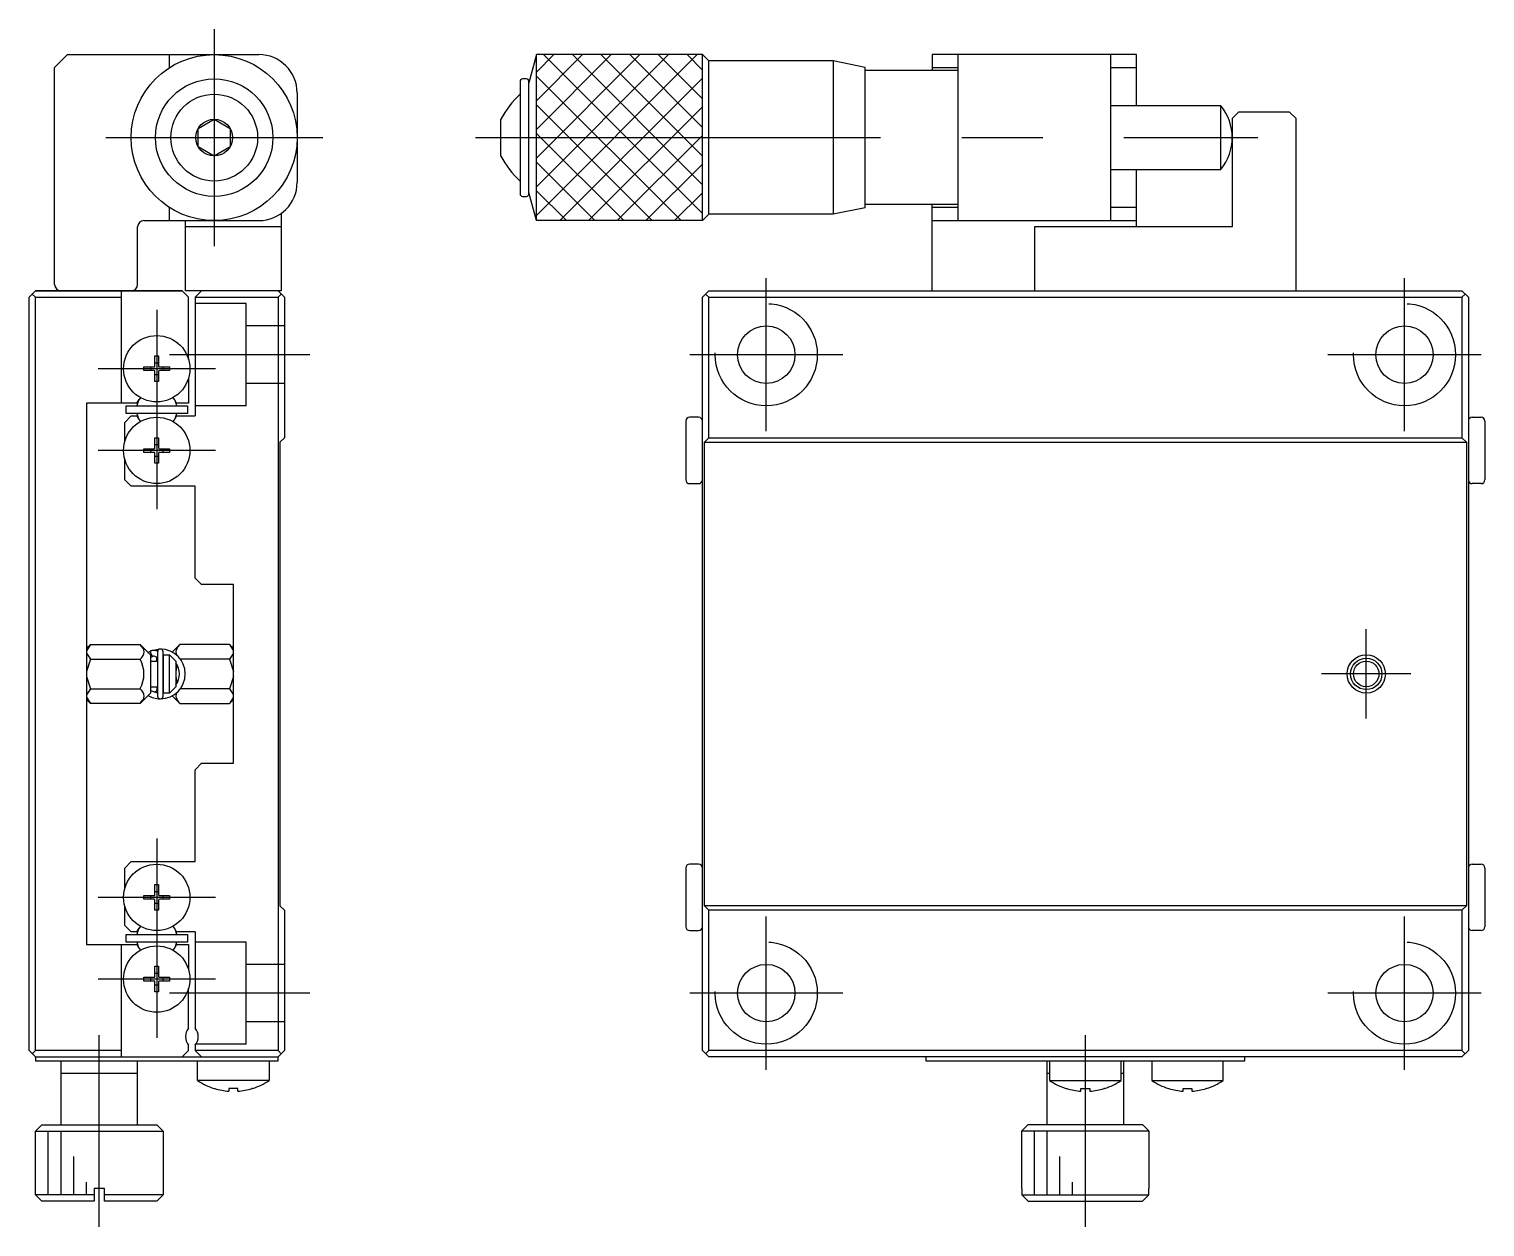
# Model space of a CAD drawing. Extents: x 1 to 267, y 0 to 186.
# Drawn here: x 152.8 to 266.8, y 57.8 to 151.6 of the extents above; entities that cross this region are included whole.
import ezdxf

# ---------------------------------------------------------------- set-up
doc = ezdxf.new("R2010")
doc.units = 0
doc.linetypes.add('CENTER', pattern=[50.8, 31.75, -6.35, 6.35, -6.35])
doc.linetypes.add('DASHED', pattern=[19.05, 12.7, -6.35])
doc.layers.get('0').update_dxf_attribs({"linetype": 'CONTINUOUS'})
doc.layers.add('CENTER', color=1, linetype='CENTER')

msp = doc.modelspace()

# ---------------------------------------------------------------- linework, layer by layer
at = {"color": 7, "linetype": 'CONTINUOUS'}
for p, q in [((154.79, 148.61), (155.79, 149.61)), ((155.79, 149.61), (170.79, 149.61)), ((163.79, 148.58), (163.79, 149.61)), ((192.54, 149.61), (191.95, 147.41)), ((205.54, 149.61), (192.54, 149.61)), ((192.54, 136.61), (192.54, 149.61)), ((206.04, 149.11), (205.54, 149.61)), ((205.54, 136.61), (205.54, 149.61)), ((239.54, 149.61), (223.54, 149.61)), ((223.54, 149.61), (223.54, 148.36)), ((225.54, 149.61), (225.54, 136.61)), ((237.54, 136.61), (237.54, 149.61)), ((239.54, 145.61), (239.54, 149.61)), ((154.79, 131.61), (154.79, 148.61)), ((215.79, 149.11), (206.04, 149.11)), ((206.04, 137.11), (206.04, 149.11)), ((218.29, 148.61), (215.79, 149.11)), ((215.79, 149.11), (215.79, 137.11)), ((218.29, 137.61), (218.29, 148.61)), ((225.54, 148.36), (218.29, 148.36)), ((225.54, 148.58), (223.54, 148.58)), ((239.54, 148.58), (237.54, 148.58)), ((191.25, 147.51), (191.25, 138.71)), ((191.75, 147.71), (191.45, 147.71)), ((191.95, 138.71), (191.95, 147.51)), ((173.79, 146.61), (173.79, 139.61)), ((246.16, 145.61), (237.54, 145.61)), ((246.16, 140.61), (246.16, 145.61)), ((247.54, 145.11), (247.04, 144.61)), ((251.54, 145.11), (247.54, 145.11)), ((252.04, 144.61), (251.54, 145.11)), ((166.04, 143.83), (167.29, 144.55)), ((166.04, 142.38), (166.04, 143.83)), ((167.29, 144.55), (168.54, 143.83)), ((168.54, 143.83), (168.54, 142.38)), ((189.74, 141.66), (189.74, 144.55)), ((247.04, 144.61), (247.04, 136.11)), ((252.04, 131.11), (252.04, 144.61)), ((167.29, 141.66), (166.04, 142.38)), ((168.54, 142.38), (167.29, 141.66)), ((237.54, 140.61), (246.16, 140.61)), ((239.54, 136.11), (239.54, 140.61)), ((191.45, 138.51), (191.75, 138.51)), ((192.54, 136.61), (191.95, 138.81)), ((163.79, 136.61), (163.79, 137.63)), ((172.54, 137.17), (172.54, 131.11)), ((206.04, 137.11), (205.54, 136.61)), ((215.79, 137.11), (206.04, 137.11)), ((218.29, 137.61), (215.79, 137.11)), ((225.54, 137.86), (218.29, 137.86)), ((223.54, 131.11), (223.54, 137.86)), ((225.54, 137.63), (223.54, 137.63)), ((239.54, 137.63), (237.54, 137.63)), ((161.29, 131.61), (161.29, 136.11)), ((161.79, 136.61), (170.79, 136.61)), ((165.04, 131.11), (165.04, 136.61)), ((172.54, 136.11), (165.04, 136.11)), ((205.54, 136.61), (192.54, 136.61)), ((223.54, 136.61), (239.54, 136.61)), ((247.04, 136.11), (231.54, 136.11)), ((231.54, 136.11), (231.54, 131.11)), ((152.79, 130.61), (153.29, 131.11)), ((152.79, 71.61), (152.79, 130.61)), ((153.29, 130.61), (153.04, 130.86)), ((153.29, 131.11), (164.79, 131.11)), ((164.79, 131.11), (153.29, 131.11)), ((153.29, 71.61), (153.29, 130.61)), ((153.29, 130.61), (159.99, 130.61)), ((159.99, 131.11), (159.99, 122.31)), ((164.79, 131.11), (165.29, 130.61)), ((172.54, 131.11), (165.04, 131.11)), ((165.29, 125.72), (165.29, 130.61)), ((165.79, 130.61), (166.29, 131.11)), ((165.79, 130.61), (165.79, 121.31)), ((165.79, 130.61), (172.29, 130.61)), ((172.29, 131.11), (172.79, 130.61)), ((172.29, 130.61), (172.54, 130.86)), ((172.29, 130.61), (172.29, 71.61)), ((172.79, 130.61), (172.79, 119.61)), ((205.54, 130.61), (206.04, 131.11)), ((205.54, 71.61), (205.54, 130.61)), ((206.04, 130.61), (205.79, 130.86)), ((206.04, 131.11), (265.04, 131.11)), ((206.04, 119.61), (206.04, 130.61)), ((206.04, 130.61), (265.04, 130.61)), ((265.04, 131.11), (265.54, 130.61)), ((265.04, 130.61), (265.29, 130.86)), ((265.04, 130.61), (265.04, 119.61)), ((265.54, 130.61), (265.54, 71.61)), ((162.65, 126.01), (162.94, 126.01)), ((162.65, 125.21), (162.65, 126.01)), ((162.65, 125.48), (162.94, 125.48)), ((162.94, 126.01), (162.94, 125.21)), ((161.79, 124.86), (161.79, 125.15)), ((161.79, 125.15), (162.59, 125.15)), ((162.59, 124.86), (161.79, 124.86)), ((162.32, 124.86), (162.32, 125.15)), ((162.65, 124.01), (162.65, 124.8)), ((162.94, 124.54), (162.65, 124.54)), ((162.94, 124.8), (162.94, 124.01)), ((163, 125.15), (163.79, 125.15)), ((163.79, 124.86), (163, 124.86)), ((163.26, 125.15), (163.26, 124.86)), ((163.79, 125.15), (163.79, 124.86)), ((162.94, 124.01), (162.65, 124.01)), ((165.29, 124.29), (165.29, 122.31)), ((161.24, 122.31), (157.29, 122.31)), ((157.29, 122.31), (157.29, 79.91)), ((160.39, 122.11), (165.19, 122.11)), ((160.39, 121.51), (160.39, 122.11)), ((161.24, 122.31), (161.41, 122.6)), ((164.34, 122.31), (164.17, 122.6)), ((165.29, 122.31), (164.34, 122.31)), ((165.19, 122.11), (165.19, 121.51)), ((160.29, 120.81), (160.79, 121.31)), ((165.19, 121.51), (160.39, 121.51)), ((160.79, 121.31), (161.24, 121.31)), ((161.24, 121.31), (161.37, 121.08)), ((164.34, 121.31), (164.21, 121.08)), ((164.34, 121.31), (165.79, 121.31)), ((204.24, 120.91), (204.24, 116.31)), ((205.24, 121.21), (204.54, 121.21)), ((265.84, 121.21), (266.54, 121.21)), ((266.84, 120.91), (266.84, 116.31)), ((160.29, 119.32), (160.29, 120.81)), ((161.79, 118.46), (161.79, 118.75)), ((161.79, 118.75), (162.59, 118.75)), ((162.32, 118.46), (162.32, 118.75)), ((162.65, 119.61), (162.94, 119.61)), ((162.65, 118.81), (162.65, 119.61)), ((162.65, 119.08), (162.94, 119.08)), ((162.94, 119.61), (162.94, 118.81)), ((163, 118.75), (163.79, 118.75)), ((163.26, 118.75), (163.26, 118.46)), ((163.79, 118.75), (163.79, 118.46)), ((172.79, 119.61), (172.44, 119.26)), ((172.44, 119.26), (172.44, 82.96)), ((205.69, 119.26), (206.04, 119.61)), ((205.69, 119.26), (265.39, 119.26)), ((205.69, 82.96), (205.69, 119.26)), ((206.04, 119.61), (265.04, 119.61)), ((265.04, 119.61), (265.39, 119.26)), ((265.39, 119.26), (265.39, 82.96)), ((160.29, 116.31), (160.29, 117.89)), ((162.59, 118.46), (161.79, 118.46)), ((162.65, 117.61), (162.65, 118.4)), ((162.94, 118.14), (162.65, 118.14)), ((162.94, 117.61), (162.65, 117.61)), ((162.94, 118.4), (162.94, 117.61)), ((163.79, 118.46), (163, 118.46)), ((160.79, 115.81), (160.29, 116.31)), ((165.79, 115.81), (160.79, 115.81)), ((165.79, 108.61), (165.79, 115.81)), ((204.54, 116.01), (205.24, 116.01)), ((266.54, 116.01), (265.84, 116.01)), ((166.29, 108.11), (165.79, 108.61)), ((168.79, 108.11), (166.29, 108.11)), ((168.79, 94.11), (168.79, 108.11)), ((157.29, 103.12), (157.59, 103.42)), ((157.59, 103.42), (157.29, 102.93)), ((157.29, 102.74), (157.59, 102.26)), ((157.59, 103.42), (161.48, 103.42)), ((161.48, 103.42), (162.29, 102.61)), ((162.1, 102.8), (162.29, 102.89)), ((162.29, 102.89), (162.28, 102.89)), ((162.28, 102.89), (162.28, 102.89)), ((162.28, 102.89), (162.28, 102.89)), ((162.28, 102.89), (162.28, 102.88)), ((162.28, 102.88), (162.28, 102.87)), ((162.28, 102.87), (162.28, 102.87)), ((162.28, 102.87), (162.28, 102.86)), ((162.28, 102.86), (162.29, 102.85)), ((162.32, 102.91), (162.29, 102.89)), ((162.29, 102.85), (162.29, 102.83)), ((162.29, 102.83), (162.29, 102.82)), ((162.29, 102.82), (162.3, 102.81)), ((162.3, 102.81), (162.3, 102.79)), ((162.3, 102.79), (162.31, 102.76)), ((162.31, 102.76), (162.33, 102.73)), ((162.38, 102.93), (162.32, 102.91)), ((162.33, 102.73), (162.34, 102.69)), ((162.34, 102.69), (162.36, 102.65)), ((162.36, 102.65), (162.37, 102.62)), ((162.42, 102.94), (162.38, 102.93)), ((162.45, 102.94), (162.42, 102.94)), ((162.49, 102.95), (162.45, 102.94)), ((162.53, 102.95), (162.49, 102.95)), ((163.03, 103.05), (162.52, 102.95)), ((162.56, 102.95), (162.53, 102.95)), ((162.6, 102.95), (162.56, 102.95)), ((162.63, 102.95), (162.6, 102.95)), ((162.67, 102.95), (162.63, 102.95)), ((162.7, 102.94), (162.67, 102.95)), ((162.74, 102.93), (162.7, 102.94)), ((162.77, 102.92), (162.74, 102.93)), ((162.81, 102.91), (162.77, 102.92)), ((162.84, 102.9), (162.81, 102.91)), ((162.85, 102.9), (162.84, 102.9)), ((162.84, 102.83), (162.84, 99.38)), ((163.29, 99.38), (163.29, 102.83)), ((164.6, 103.42), (164, 102.82)), ((168.49, 103.42), (164.6, 103.42)), ((168.79, 103.12), (168.49, 103.42)), ((168.49, 103.42), (168.79, 102.93)), ((168.79, 102.74), (168.49, 102.26)), ((157.59, 102.26), (157.29, 101.3)), ((157.59, 102.26), (161.48, 102.26)), ((162.29, 102.61), (162.29, 99.61)), ((162.29, 102.39), (162.46, 102.48)), ((162.29, 102.11), (162.84, 102.11)), ((162.37, 102.62), (162.39, 102.59)), ((162.39, 102.59), (162.4, 102.56)), ((162.4, 102.56), (162.41, 102.54)), ((162.41, 102.54), (162.42, 102.54)), ((162.42, 102.54), (162.42, 102.53)), ((162.42, 102.53), (162.43, 102.52)), ((162.43, 102.52), (162.43, 102.51)), ((162.43, 102.51), (162.44, 102.5)), ((162.44, 102.5), (162.44, 102.49)), ((162.44, 102.49), (162.45, 102.49)), ((162.45, 102.49), (162.45, 102.48)), ((162.45, 102.48), (162.46, 102.48)), ((162.46, 102.48), (162.46, 102.48)), ((162.79, 102.11), (162.79, 102.39)), ((163.29, 102.61), (163.79, 102.61)), ((163.29, 102.61), (163.29, 99.61)), ((163.79, 102.61), (164.29, 102.11)), ((163.79, 99.61), (163.79, 102.61)), ((164.29, 102.11), (164.29, 100.11)), ((168.49, 102.26), (164.64, 102.26)), ((168.49, 102.26), (168.79, 101.3)), ((157.29, 100.91), (157.59, 99.95)), ((168.79, 100.91), (168.49, 99.95)), ((157.59, 99.95), (157.29, 99.47)), ((157.29, 99.28), (157.59, 98.8)), ((157.59, 99.95), (161.48, 99.95)), ((162.29, 99.61), (161.48, 98.8)), ((162.29, 100.11), (162.84, 100.11)), ((162.29, 99.82), (162.84, 99.62)), ((162.79, 100.11), (162.79, 99.83)), ((163.79, 99.61), (163.29, 99.61)), ((164.29, 100.11), (163.79, 99.61)), ((164, 99.4), (164.6, 98.8)), ((168.49, 99.95), (164.64, 99.95)), ((168.49, 99.95), (168.79, 99.47)), ((168.79, 99.28), (168.49, 98.8)), ((157.59, 98.8), (157.29, 99.1)), ((161.48, 98.8), (157.59, 98.8)), ((164.6, 98.8), (168.49, 98.8)), ((168.49, 98.8), (168.79, 99.1)), ((165.79, 93.61), (166.29, 94.11)), ((165.79, 86.41), (165.79, 93.61)), ((166.29, 94.11), (168.79, 94.11)), ((160.29, 85.91), (160.79, 86.41)), ((160.29, 84.32), (160.29, 85.91)), ((160.79, 86.41), (165.79, 86.41)), ((204.24, 85.91), (204.24, 81.31)), ((205.24, 86.21), (204.54, 86.21)), ((265.84, 86.21), (266.54, 86.21)), ((266.84, 85.91), (266.84, 81.31)), ((162.65, 84.61), (162.94, 84.61)), ((162.65, 83.81), (162.65, 84.61)), ((162.94, 84.61), (162.94, 83.81)), ((161.79, 83.46), (161.79, 83.75)), ((161.79, 83.75), (162.59, 83.75)), ((162.59, 83.46), (161.79, 83.46)), ((162.32, 83.46), (162.32, 83.75)), ((162.65, 84.08), (162.94, 84.08)), ((162.65, 82.61), (162.65, 83.4)), ((162.94, 83.4), (162.94, 82.61)), ((163, 83.75), (163.79, 83.75)), ((163.79, 83.46), (163, 83.46)), ((163.26, 83.75), (163.26, 83.46)), ((163.79, 83.75), (163.79, 83.46)), ((160.29, 81.41), (160.29, 82.89)), ((162.94, 83.14), (162.65, 83.14)), ((162.94, 82.61), (162.65, 82.61)), ((172.44, 82.96), (172.79, 82.61)), ((172.79, 82.61), (172.79, 71.61)), ((265.39, 82.96), (205.69, 82.96)), ((206.04, 82.61), (205.69, 82.96)), ((265.04, 82.61), (206.04, 82.61)), ((206.04, 71.61), (206.04, 82.61)), ((265.39, 82.96), (265.04, 82.61)), ((265.04, 82.61), (265.04, 71.61)), ((160.79, 80.91), (160.29, 81.41)), ((161.24, 80.91), (161.41, 81.2)), ((164.34, 80.91), (164.17, 81.2)), ((204.54, 81.01), (205.24, 81.01)), ((266.54, 81.01), (265.84, 81.01)), ((157.29, 79.91), (161.24, 79.91)), ((159.99, 79.91), (159.99, 71.11)), ((160.39, 80.71), (165.19, 80.71)), ((160.39, 80.11), (160.39, 80.71)), ((165.19, 80.11), (160.39, 80.11)), ((161.24, 80.91), (160.79, 80.91)), ((161.24, 79.91), (161.37, 79.68)), ((164.34, 79.91), (164.21, 79.68)), ((165.79, 80.91), (164.34, 80.91)), ((164.34, 79.91), (165.29, 79.91)), ((165.19, 80.71), (165.19, 80.11)), ((165.29, 79.91), (165.29, 77.92)), ((165.79, 80.91), (165.79, 73.37)), ((162.65, 78.21), (162.94, 78.21)), ((162.65, 77.41), (162.65, 78.21)), ((162.65, 77.68), (162.94, 77.68)), ((162.94, 78.21), (162.94, 77.41)), ((161.79, 77.06), (161.79, 77.35)), ((161.79, 77.35), (162.59, 77.35)), ((162.59, 77.06), (161.79, 77.06)), ((162.32, 77.06), (162.32, 77.35)), ((162.65, 76.21), (162.65, 77)), ((162.94, 76.74), (162.65, 76.74)), ((162.94, 77), (162.94, 76.21)), ((163, 77.35), (163.79, 77.35)), ((163.79, 77.06), (163, 77.06)), ((163.26, 77.35), (163.26, 77.06)), ((163.79, 77.35), (163.79, 77.06)), ((165.29, 73.37), (165.29, 76.49)), ((162.94, 76.21), (162.65, 76.21)), ((165.29, 71.61), (165.29, 72.04)), ((165.79, 72.04), (165.79, 71.61)), ((153.29, 71.11), (152.79, 71.61)), ((153.29, 71.61), (153.04, 71.36)), ((159.99, 71.61), (153.29, 71.61)), ((153.29, 71.11), (153.29, 70.81)), ((153.29, 71.11), (172.29, 71.11)), ((153.29, 70.81), (172.29, 70.81)), ((155.29, 65.81), (155.29, 70.81)), ((161.29, 65.81), (161.29, 70.81)), ((165.29, 71.61), (164.79, 71.11)), ((166.29, 71.11), (165.79, 71.61)), ((172.29, 71.61), (165.79, 71.61)), ((165.99, 69.26), (165.99, 70.81)), ((171.59, 70.81), (171.59, 69.26)), ((172.79, 71.61), (172.29, 71.11)), ((172.29, 71.61), (172.54, 71.36)), ((172.29, 70.81), (172.29, 71.11)), ((206.04, 71.11), (205.54, 71.61)), ((206.04, 71.61), (205.79, 71.36)), ((265.04, 71.61), (206.04, 71.61)), ((265.04, 71.11), (206.04, 71.11)), ((223.04, 71.11), (223.04, 70.81)), ((223.04, 70.81), (248.04, 70.81)), ((232.54, 65.81), (232.54, 70.81)), ((232.74, 70.81), (232.74, 69.26)), ((238.34, 69.26), (238.34, 70.81)), ((238.54, 65.81), (238.54, 70.81)), ((240.74, 70.81), (240.74, 69.26)), ((246.34, 69.26), (246.34, 70.81)), ((248.04, 70.81), (248.04, 71.11)), ((265.04, 71.61), (265.29, 71.36)), ((265.54, 71.61), (265.04, 71.11)), ((161.29, 69.81), (155.29, 69.81)), ((232.74, 69.81), (232.54, 69.81)), ((238.54, 69.81), (238.34, 69.81)), ((171.59, 69.26), (165.99, 69.26)), ((167.29, 68.64), (167.33, 68.64)), ((169.14, 68.64), (168.44, 68.64)), ((168.44, 68.64), (168.44, 68.43)), ((169.14, 68.43), (169.14, 68.64)), ((170.29, 68.64), (170.25, 68.64)), ((232.74, 69.26), (238.34, 69.26)), ((234.04, 68.64), (234.08, 68.64)), ((235.19, 68.43), (235.19, 68.64)), ((235.19, 68.64), (235.89, 68.64)), ((235.89, 68.64), (235.89, 68.43)), ((237.04, 68.64), (236.99, 68.64)), ((240.74, 69.26), (246.34, 69.26)), ((242.04, 68.64), (242.08, 68.64)), ((243.19, 68.43), (243.19, 68.64)), ((243.19, 68.64), (243.89, 68.64)), ((243.89, 68.64), (243.89, 68.43)), ((245.04, 68.64), (244.99, 68.64)), ((153.29, 65.31), (153.79, 65.81)), ((153.29, 65.31), (163.29, 65.31)), ((153.29, 60.31), (153.29, 65.31)), ((153.79, 65.81), (162.79, 65.81)), ((162.79, 65.81), (163.29, 65.31)), ((163.29, 65.31), (163.29, 60.31)), ((231.04, 65.81), (230.54, 65.31)), ((240.54, 65.31), (230.54, 65.31)), ((230.54, 65.31), (230.54, 60.81)), ((240.04, 65.81), (231.04, 65.81)), ((240.54, 65.31), (240.04, 65.81)), ((240.54, 60.81), (240.54, 65.31)), ((158.69, 60.81), (157.89, 60.81)), ((157.89, 60.81), (157.89, 59.81)), ((158.69, 59.81), (158.69, 60.81)), ((230.54, 60.81), (230.55, 60.81)), ((230.55, 60.81), (230.55, 60.31)), ((240.52, 60.31), (240.52, 60.81)), ((240.52, 60.81), (240.54, 60.81)), ((157.89, 60.31), (153.29, 60.31)), ((153.79, 59.81), (153.29, 60.31)), ((157.89, 59.81), (153.79, 59.81)), ((163.29, 60.31), (158.69, 60.31)), ((162.79, 59.81), (158.69, 59.81)), ((163.29, 60.31), (162.79, 59.81)), ((230.55, 60.31), (240.52, 60.31)), ((230.55, 60.31), (231.05, 59.81)), ((231.05, 59.81), (240.02, 59.81)), ((240.02, 59.81), (240.52, 60.31))]:
    msp.add_line(p, q, dxfattribs=at)
at = {"color": 3, "linetype": 'CONTINUOUS'}
for p, q in [((192.54, 148.24), (193.9, 149.61)), ((192.54, 145.99), (196.15, 149.61)), ((192.54, 143.75), (198.39, 149.61)), ((192.54, 141.5), (200.64, 149.61)), ((192.54, 139.26), (202.88, 149.61)), ((192.54, 137.01), (205.13, 149.61)), ((205.54, 137.17), (193.1, 149.61)), ((205.54, 139.42), (195.35, 149.61)), ((205.54, 141.66), (197.59, 149.61)), ((205.54, 143.91), (199.84, 149.61)), ((205.54, 146.15), (202.08, 149.61)), ((205.54, 148.4), (204.33, 149.61)), ((203.86, 136.61), (192.54, 147.93)), ((194.37, 136.61), (205.54, 147.77)), ((201.61, 136.61), (192.54, 145.68)), ((196.62, 136.61), (205.54, 145.52)), ((199.37, 136.61), (192.54, 143.44)), ((198.86, 136.61), (205.54, 143.28)), ((197.12, 136.61), (192.54, 141.19)), ((201.11, 136.61), (205.54, 141.03)), ((194.88, 136.61), (192.54, 138.95)), ((203.35, 136.61), (205.54, 138.79)), ((192.63, 136.61), (192.54, 136.7)), ((154.29, 60.31), (154.29, 65.31)), ((155.29, 60.31), (155.29, 65.31)), ((231.54, 60.31), (231.54, 65.31)), ((232.54, 60.31), (232.54, 65.31)), ((156.29, 60.31), (156.29, 63.31)), ((233.54, 60.31), (233.54, 63.31)), ((157.29, 60.31), (157.29, 61.31)), ((234.54, 60.31), (234.54, 61.31))]:
    msp.add_line(p, q, dxfattribs=at)
at = {"color": 3, "linetype": 'DASHED'}
for p, q in [((169.79, 130.11), (165.79, 130.11)), ((169.79, 122.11), (169.79, 130.11)), ((172.79, 128.36), (169.79, 128.36)), ((172.79, 123.86), (169.79, 123.86)), ((169.79, 122.11), (165.79, 122.11)), ((169.79, 80.11), (165.79, 80.11)), ((169.79, 72.11), (169.79, 80.11)), ((172.79, 78.36), (169.79, 78.36)), ((172.79, 73.86), (169.79, 73.86)), ((169.79, 72.11), (165.84, 72.11))]:
    msp.add_line(p, q, dxfattribs=at)
at = {"color": 7, "linetype": 'CONTINUOUS'}
for centre, radius in [((167.29, 143.11), 6.5), ((167.29, 143.11), 4.6), ((167.29, 143.11), 3.4), ((167.29, 143.11), 1.44), ((210.54, 126.11), 2.25), ((260.54, 126.11), 2.25), ((162.79, 125.01), 2.6), ((162.79, 118.61), 2.6), ((257.54, 101.11), 1.23), ((257.54, 101.11), 1), ((162.79, 83.61), 2.6), ((162.79, 77.21), 2.6), ((210.54, 76.11), 2.25), ((260.54, 76.11), 2.25)]:
    msp.add_circle(centre, radius, dxfattribs=at)
at = {"color": 3, "linetype": 'DASHED'}
for centre in [(210.54, 126.11), (260.54, 126.11), (210.54, 76.11), (260.54, 76.11)]:
    msp.add_circle(centre, 4, dxfattribs=at)
at = {"color": 3, "linetype": 'CONTINUOUS'}
msp.add_circle((257.54, 101.11), 1.5, dxfattribs=at)
at = {"color": 7, "linetype": 'CONTINUOUS'}
for centre, radius, start, end in [((170.79, 146.61), 3, 0, 90), ((191.45, 147.51), 0.2, 90, 180), ((191.75, 147.51), 0.2, 0, 90), ((196.63, 140.79), 7.85, 133.2792, 151.3848), ((243.04, 143.11), 4, 321.3178, 38.6822), ((196.63, 145.42), 7.85, 208.6152, 226.7208), ((170.79, 139.61), 3, 270, 0), ((191.45, 138.71), 0.2, 180, 270), ((191.75, 138.71), 0.2, 270, 0), ((161.79, 136.11), 0.5, 90, 180), ((155.29, 131.61), 0.5, 180, 270), ((160.79, 131.61), 0.5, 270, 0), ((162.59, 125.21), 0.06, 270, 0), ((162.59, 124.8), 0.06, 360, 90), ((163, 125.21), 0.06, 180, 270), ((163, 124.8), 0.06, 90, 180), ((162.79, 121.81), 1.59, 143.8027, 169.1069), ((162.91, 121.69), 1.75, 142.9941, 148.6215), ((162.79, 121.81), 1.59, 10.8931, 36.1973), ((162.68, 121.69), 1.75, 31.3785, 37.0059), ((162.79, 121.81), 1.59, 190.8931, 216.1973), ((162.91, 121.92), 1.75, 208.6217, 217.006), ((162.79, 121.81), 1.59, 323.8027, 349.1069), ((162.68, 121.92), 1.75, 322.994, 331.3783), ((204.54, 120.91), 0.3, 90, 180), ((205.24, 120.91), 0.3, 360, 90), ((265.84, 120.91), 0.3, 90, 180), ((266.54, 120.91), 0.3, 360, 90), ((162.59, 118.81), 0.06, 270, 0), ((163, 118.81), 0.06, 180, 270), ((162.59, 118.4), 0.06, 360, 90), ((163, 118.4), 0.06, 90, 180), ((204.54, 116.31), 0.3, 180, 270), ((205.24, 116.31), 0.3, 270, 0), ((265.84, 116.31), 0.3, 180, 270), ((266.54, 116.31), 0.3, 270, 0), ((160.45, 102.37), 1.46, 30.8801, 44.6127), ((161.24, 102.84), 0.554, 329.0926, 31.283), ((163.07, 102.83), 0.225, 0, 180), ((163.07, 101.11), 1.95, 270.7771, 89.2567), ((164.85, 102.84), 0.554, 148.717, 210.9074), ((165.63, 102.37), 1.46, 135.3873, 149.1199), ((160.51, 103.26), 1.4, 314.1651, 329.4703), ((159.48, 101.11), 2.31, 330.0163, 29.9837), ((162.57, 102.23), 0.271, 359.2271, 113.1859), ((163.06, 101.11), 1.5, 324.7293, 35.2707), ((166.6, 101.11), 2.31, 162.5763, 197.4358), ((160.51, 98.95), 1.4, 30.5297, 45.8349), ((161.24, 99.37), 0.554, 328.717, 30.9074), ((163.07, 101.11), 1.95, 240.2431, 269.2186), ((162.57, 99.98), 0.274, 275.3497, 0.3701), ((163.07, 99.38), 0.225, 180, 0), ((164.85, 99.37), 0.554, 149.0616, 211.283), ((160.45, 99.84), 1.46, 314.6127, 314.6139), ((160.45, 99.84), 1.46, 315.3861, 329.1199), ((165.63, 99.84), 1.46, 210.8801, 224.6114), ((204.54, 85.91), 0.3, 90, 180), ((205.24, 85.91), 0.3, 360, 90), ((265.84, 85.91), 0.3, 90, 180), ((266.54, 85.91), 0.3, 360, 90), ((162.59, 83.81), 0.06, 270, 0), ((162.59, 83.4), 0.06, 360, 90), ((163, 83.81), 0.06, 180, 270), ((163, 83.4), 0.06, 90, 180), ((162.79, 80.41), 1.59, 143.8027, 169.1069), ((162.91, 80.29), 1.75, 142.9941, 148.6215), ((162.79, 80.41), 1.59, 10.8931, 36.1973), ((162.68, 80.29), 1.75, 31.3785, 37.0059), ((204.54, 81.31), 0.3, 180, 270), ((205.24, 81.31), 0.3, 270, 0), ((265.84, 81.31), 0.3, 180, 270), ((266.54, 81.31), 0.3, 270, 0), ((162.79, 80.41), 1.59, 190.8931, 216.1973), ((162.79, 80.41), 1.59, 323.8027, 349.1069), ((162.91, 80.52), 1.75, 208.6217, 217.006), ((162.68, 80.52), 1.75, 322.994, 331.3783), ((162.59, 77.41), 0.06, 270, 0), ((162.59, 77), 0.06, 360, 90), ((163, 77.41), 0.06, 180, 270), ((163, 77), 0.06, 90, 180), ((166.04, 72.71), 1, 138.5904, 221.4096), ((165.04, 72.71), 1, 318.5904, 41.4096), ((168.79, 73.41), 5, 235.9442, 252.5424), ((168.79, 73.41), 4.99, 252.9961, 265.9761), ((168.79, 73.41), 4.99, 274.0239, 287.0039), ((168.79, 73.41), 5, 287.4576, 304.0558), ((235.54, 73.41), 5, 235.9442, 252.5424), ((235.54, 73.41), 4.99, 252.9961, 265.9761), ((235.54, 73.41), 4.99, 274.0239, 287.0039), ((235.54, 73.41), 5, 287.4576, 304.0558), ((243.54, 73.41), 5, 235.9442, 252.5424), ((243.54, 73.41), 4.99, 252.9961, 265.9761), ((243.54, 73.41), 4.99, 274.0239, 287.0039), ((243.54, 73.41), 5, 287.4576, 304.0558)]:
    msp.add_arc(centre, radius, start, end, dxfattribs=at)
at = {"layer": 'CENTER', "color": 1, "linetype": 'CENTER'}
for p, q in [((167.29, 151.61), (167.29, 134.61)), ((158.79, 143.11), (175.79, 143.11)), ((187.75, 143.11), (249.04, 143.11)), ((210.54, 120.11), (210.54, 132.11)), ((260.54, 120.11), (260.54, 132.11)), ((162.79, 129.61), (162.79, 114.01)), ((174.79, 126.11), (163.79, 126.11)), ((216.54, 126.11), (204.54, 126.11)), ((266.54, 126.11), (254.54, 126.11)), ((167.39, 125.01), (158.19, 125.01)), ((167.39, 118.61), (158.19, 118.61)), ((257.54, 97.61), (257.54, 104.61)), ((261.04, 101.11), (254.04, 101.11)), ((162.79, 88.21), (162.79, 72.61)), ((167.39, 83.61), (158.19, 83.61)), ((210.54, 70.11), (210.54, 82.11)), ((260.54, 70.11), (260.54, 82.11)), ((167.39, 77.21), (158.19, 77.21)), ((174.79, 76.11), (163.79, 76.11)), ((216.54, 76.11), (204.54, 76.11)), ((266.54, 76.11), (254.54, 76.11)), ((158.29, 57.81), (158.29, 72.81)), ((235.54, 57.81), (235.54, 72.81))]:
    msp.add_line(p, q, dxfattribs=at)

doc.saveas('drawing.dxf')
